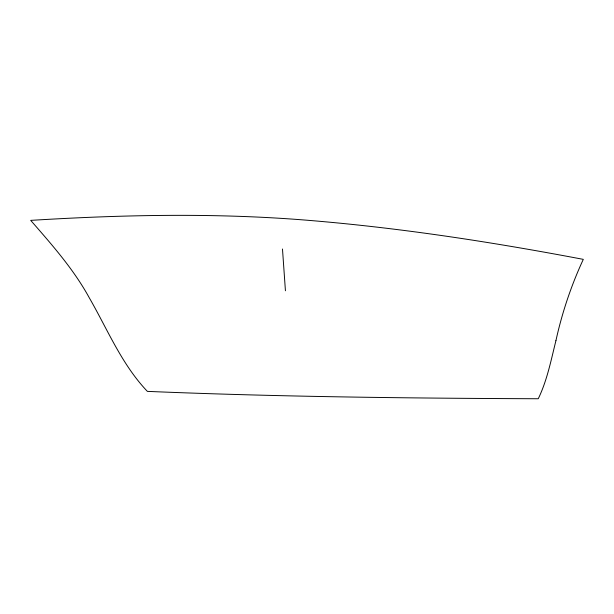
<?xml version="1.0" encoding="UTF-8"?>
<svg xmlns="http://www.w3.org/2000/svg" width="614" height="614" viewBox="0 0 614 614"><rect width="100%" height="100%" fill="white"/><g stroke="black" fill="none" stroke-linecap="round" stroke-linejoin="round"><path stroke-width="0.92" d="M282.486 249L285.426 290.775M555.923 340.693C551.019 360.303 547.143 380.45 538.248 398.747C407.942 398.233 277.597 396.797 147.383 391.379C121.756 364.493 107.611 329.595 89.299 297.828C73.657 269.254 51.983 244.786 30.7 220.372C124.404 214.631 218.538 212.674 312.173 220.649C403.206 228.301 493.587 242.338 583.3 259.361C571.25 285.395 562.063 312.664 555.923 340.693"/></g></svg>
